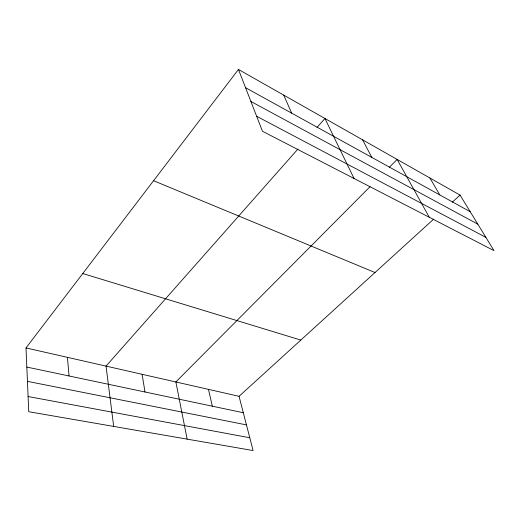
<?xml version="1.0" encoding="UTF-8"?>
<svg xmlns="http://www.w3.org/2000/svg" width="520" height="520" viewBox="0 0 520 520"><rect width="100%" height="100%" fill="white"/><g stroke="black" fill="none" stroke-linecap="round" stroke-linejoin="round"><path stroke-width="0.78" d="M433.674 219.122L239.05 396.312L253.103 450.554L28.749 411.716L26 347.932L238.453 69.446L460.057 195.097L494 250.64L262.464 131.267L238.453 69.446M297.954 149.013L106.041 366.106L113.692 426.419M317.005 127.465L324.942 118.482L354.029 178.471M370.051 186.686L175.864 381.959L187.142 439.134M389.246 167.375L397.156 159.425L429.293 217.275M452.263 202.196L460.057 195.097M28.099 396.526L249.789 437.756M27.443 381.355L246.461 424.899M26.826 367.068L243.308 412.731M26 347.932L239.05 396.312M82.758 273.526L300.807 340.08M153.569 180.713L375.011 272.526M256.639 116.266L485.901 237.38M250.887 101.459L477.822 224.159M245.537 87.678L470.223 211.731M429.891 177.989L439.803 194.935M362.603 139.841L371.768 157.372M283.738 95.121L291.681 113.159M208.462 389.363L212.322 406.192M142.103 374.296L145.002 391.996M67.431 357.338L69.056 375.979"/></g></svg>
